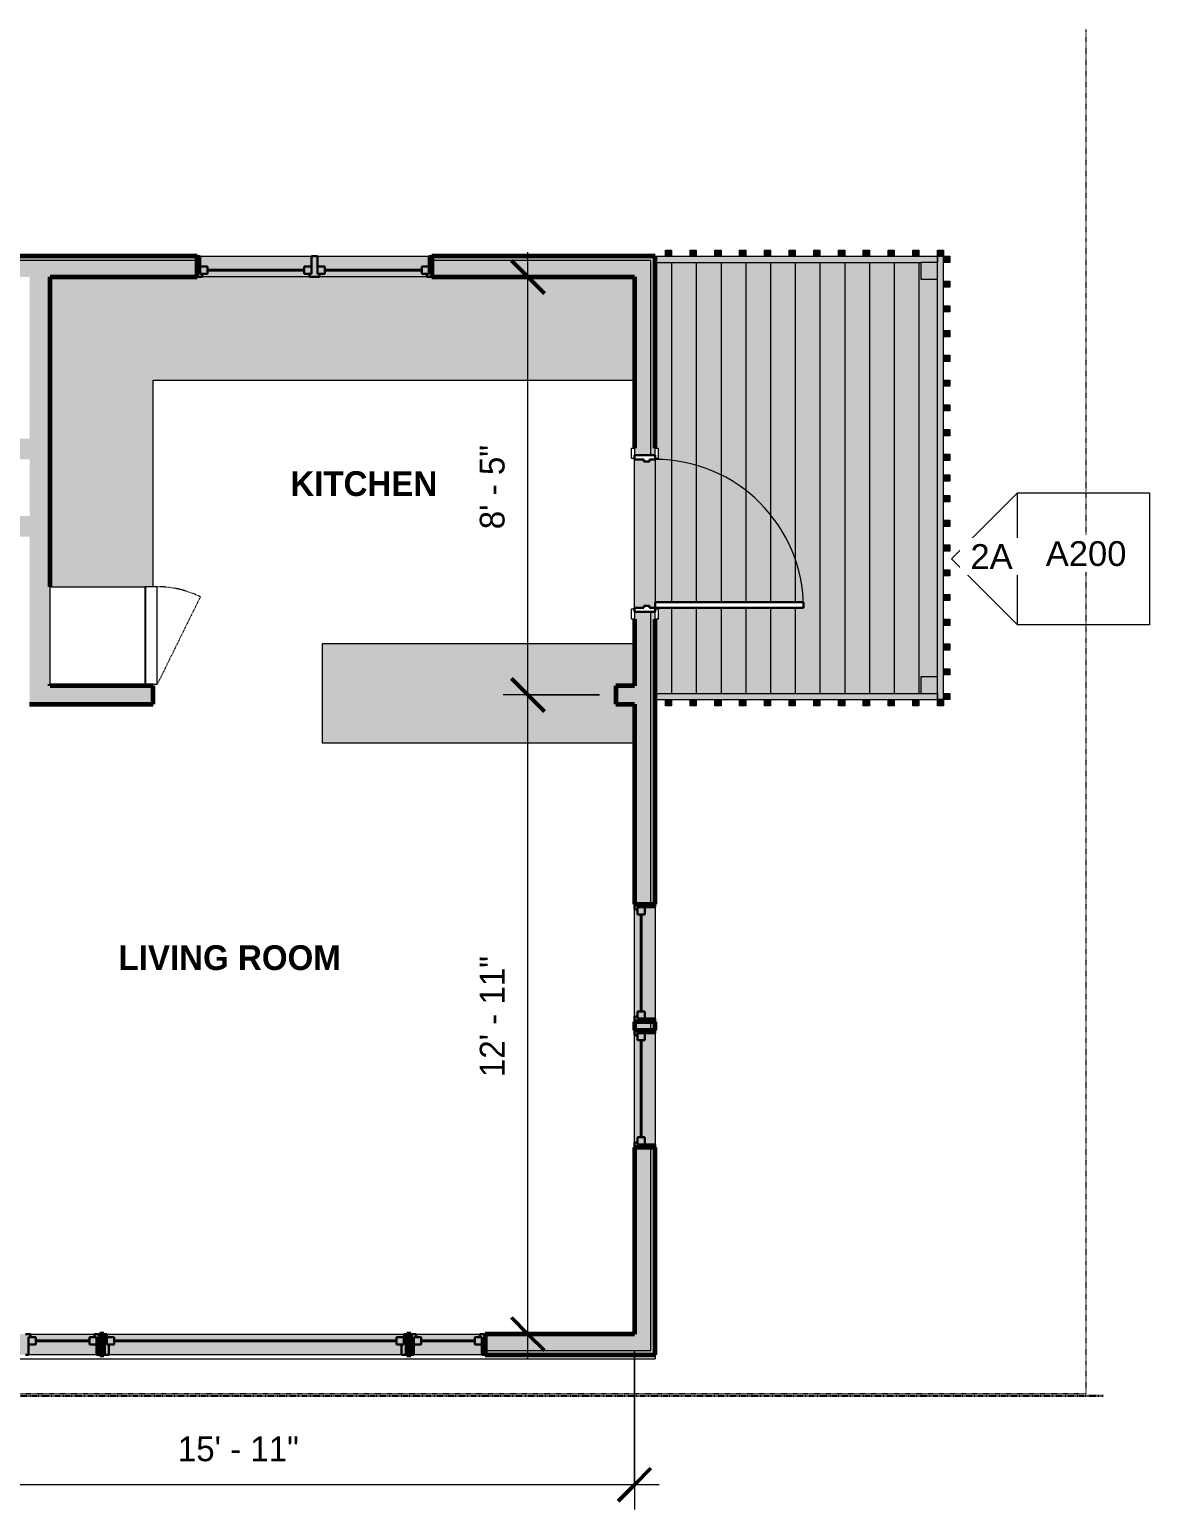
# Model space of a CAD drawing. Header units: inches. Extents: x 14 to 1007, y 923 to 1341.
# Drawn here: x 735 to 1006.7, y 977.7 to 1336.6 of the extents above; entities that cross this region are included whole.
import ezdxf

# ---------------------------------------------------------------- set-up
doc = ezdxf.new("R2010")
doc.units = ezdxf.units.IN
doc.header["$MEASUREMENT"] = 0
for name, pattern in [('Aligning Line 1_8_', [0.25, 0.125, -0.125]), ('Dash', [0.25, 0.125, -0.125]), ('Double Dash 3_8_', [1, 0.375, -0.125, 0.125, -0.125, 0.125, -0.125])]:
    doc.linetypes.add(name, pattern=pattern)
for name, color, linetype, lineweight in [('A-ANNO-DIMS', 211, 'Continuous', 9), ('A-ANNO-DIMS-64', 211, 'Continuous', 9), ('A-AREA-IDEN', 2, 'Continuous', 9), ('A-DOOR', 31, 'Continuous', 18), ('A-DOOR-1', 31, 'Continuous', 9), ('A-DOOR-2', 31, 'Continuous', 30), ('A-DOOR-FRAM', 31, 'Continuous', 30), ('A-FLOR', 192, 'Continuous', 18), ('A-GENM', 5, 'Continuous', 9), ('A-GLAZ', 151, 'Continuous', 18), ('A-GLAZ-1', 151, 'Continuous', 30), ('A-GLAZ-2', 151, 'Continuous', 40), ('A-WALL', 113, 'Continuous', 18), ('C-PROP-LINE', 91, 'Double Dash 3_8_', 30), ('G-ANNO-SYMB', 111, 'Aligning Line 1_8_', 9), ('G-ANNO-SYMB-1', 111, 'Continuous', 9), ('I-WALL', 2, 'Continuous', 18), ('I-WALL-1', 2, 'Continuous', 60), ('Q-CASE', 31, 'Continuous', 9), ('Q-SPCQ', 91, 'Continuous', 9), ('Q-SPCQ-1', 91, 'Dash', 9)]:
    doc.layers.add(name, color=color, linetype=linetype, lineweight=lineweight)
doc.styles.add('Arial', font='arial.ttf', dxfattribs={"height": 6})
doc.styles.add('Century Gothic', font='ufonts.com_century-gothic.ttf', dxfattribs={"height": 6})
doc.styles.add('Century Gothic_B', font='GOTHICB.TTF', dxfattribs={"height": 6})
doc.dimstyles.new('OD_-__1___Tolerance', dxfattribs={"dimscale": 12, "dimtxt": 6.26501, "dimasz": 0.666667, "dimexe": 0.5, "dimexo": 0.333333, "dimgap": 0.333333, "dimtad": 1, "dimdec": 0, "dimzin": 1, "dimdsep": 46, "dimlunit": 4, "dimtxsty": 'Century Gothic', "dimblk1": 'OBLIQUE', "dimblk2": 'OBLIQUE', "dimsah": 1, "dimcen": 0.09, "dimdle": 0.5, "dimazin": 0, "dimtfac": 1, "dimtdec": 4, "dimtix": 1, "dimtmove": 0, "dimatfit": 3, "dimfxl": 1, "dimtvp": 1, "dimtfill": 1, "dimfrac": 2, "dimtolj": 1, "dimtzin": 0, "dimarcsym": 2})
doc.dimstyles.new('OD_-__1___Tolerance_2', dxfattribs={"dimscale": 12, "dimtxt": 6.26501, "dimasz": 0.666667, "dimexe": 0.5, "dimexo": 0.333333, "dimgap": 0.333333, "dimtad": 1, "dimdec": 0, "dimzin": 1, "dimdsep": 46, "dimlunit": 4, "dimtxsty": 'Century Gothic', "dimblk1": 'OBLIQUE', "dimblk2": 'OBLIQUE', "dimsah": 1, "dimcen": 0.09, "dimdle": 0.5, "dimazin": 0, "dimtfac": 1, "dimtdec": 4, "dimtix": 1, "dimtmove": 0, "dimatfit": 3, "dimfxl": 1, "dimtvp": 1, "dimtfill": 1, "dimfrac": 2, "dimtolj": 1, "dimtzin": 0, "dimarcsym": 2})

# ---------------------------------------------------------------- blocks, each defined once
blk = doc.blocks.new('Door-Exterior-Single-Entry-Half Arch Glass-Wood_Clad - 36_ x 84_-771968-Existing 2nd Floor Plan')
at = {"layer": 'A-DOOR-1'}
for p, q in [((-20.75, 3.37), (-18.25, 3.37)), ((-20.75, 2.63), (-20.75, 3.37)), ((-18.25, 2.63), (-20.75, 2.63)), ((-18.25, 3.37), (-18.25, 2.63)), ((18.25, 3.37), (20.75, 3.37)), ((18.25, 2.63), (18.25, 3.37)), ((20.75, 2.63), (18.25, 2.63)), ((20.75, 3.37), (20.75, 2.63)), ((-20.75, -2.37), (-18.25, -2.37)), ((-20.75, -3.12), (-20.75, -2.37)), ((-18.25, -3.12), (-20.75, -3.12)), ((-18.25, -2.37), (-18.25, -3.12)), ((18.25, -2.37), (20.75, -2.37)), ((18.25, -3.12), (18.25, -2.37)), ((20.75, -3.12), (18.25, -3.12)), ((20.75, -2.37), (20.75, -3.12))]:
    blk.add_line(p, q, dxfattribs=at)
blk.add_arc((-18, -2.37), 36, 270, 0, dxfattribs=at)
at = {"layer": 'A-DOOR-2'}
for p, q in [((-16.63, -2.37), (-18, -2.37)), ((-18, -2.37), (-18, -38.37)), ((-16.63, -38.37), (-16.63, -2.37)), ((-18, -38.37), (-16.63, -38.37))]:
    blk.add_line(p, q, dxfattribs=at)
at = {"layer": 'A-DOOR-FRAM'}
for p, q in [((-19, 2.63), (-18, 2.63)), ((-19, -2.37), (-19, 2.63)), ((-18, 2.63), (-18, 0.38)), ((-18, 0.38), (-17.5, 0.38)), ((-17.5, 0.38), (-17.5, -1)), ((17.5, 0.38), (18, 0.38)), ((17.5, -1), (17.5, 0.38)), ((18, 2.63), (19, 2.63)), ((18, 0.38), (18, 2.63)), ((19, 2.63), (19, -2.37)), ((-18, -2.37), (-19, -2.37)), ((-18, -1), (-18, -2.37)), ((-17.5, -1), (-18, -1)), ((18, -1), (17.5, -1)), ((18, -2.37), (18, -1)), ((19, -2.37), (18, -2.37))]:
    blk.add_line(p, q, dxfattribs=at)
blk = doc.blocks.new('2 x 12 - 2 x 12-673014-Existing 2nd Floor Plan')
at = {"layer": 'A-GENM'}
for points in [[(1172.61, -889.27), (1172.61, -890.77), (1174.11, -890.77), (1174.11, -889.27)], [(1174.11, -951.27), (1174.11, -955.27), (1175.61, -955.27), (1175.61, -886.77), (1174.11, -886.77), (1174.11, -935)], [(1280.11, -955.27), (1281.61, -955.27), (1281.61, -886.77), (1280.11, -886.77), (1280.11, -951.27)], [(1281.61, -889.27), (1281.61, -890.77), (1283.11, -890.77), (1283.11, -889.27)], [(1172.61, -895.27), (1172.61, -896.77), (1174.11, -896.77), (1174.11, -895.27)], [(1281.61, -895.27), (1281.61, -896.77), (1283.11, -896.77), (1283.11, -895.27)], [(1172.61, -901.27), (1172.61, -902.77), (1174.11, -902.77), (1174.11, -901.27)], [(1281.61, -901.27), (1281.61, -902.77), (1283.11, -902.77), (1283.11, -901.27)], [(1172.61, -907.27), (1172.61, -908.77), (1174.11, -908.77), (1174.11, -907.27)], [(1281.61, -907.27), (1281.61, -908.77), (1283.11, -908.77), (1283.11, -907.27)], [(1172.61, -913.27), (1172.61, -914.77), (1174.11, -914.77), (1174.11, -913.27)], [(1281.61, -913.27), (1281.61, -914.77), (1283.11, -914.77), (1283.11, -913.27)], [(1172.61, -919.27), (1172.61, -920.77), (1174.11, -920.77), (1174.11, -919.27)], [(1281.61, -919.27), (1281.61, -920.77), (1283.11, -920.77), (1283.11, -919.27)], [(1172.61, -925.27), (1172.61, -926.77), (1174.11, -926.77), (1174.11, -925.27)], [(1281.61, -925.27), (1281.61, -926.77), (1283.11, -926.77), (1283.11, -925.27)], [(1172.61, -931.27), (1172.61, -932.77), (1174.11, -932.77), (1174.11, -931.27)], [(1281.61, -931.27), (1281.61, -932.77), (1283.11, -932.77), (1283.11, -931.27)], [(1172.61, -937.27), (1172.61, -938.77), (1174.11, -938.77), (1174.11, -937.27)], [(1281.61, -937.27), (1281.61, -938.77), (1283.11, -938.77), (1283.11, -937.27)], [(1172.61, -943.27), (1172.61, -944.77), (1174.11, -944.77), (1174.11, -943.27)], [(1281.61, -943.27), (1281.61, -944.77), (1283.11, -944.77), (1283.11, -943.27)], [(1172.61, -949.27), (1172.61, -950.77), (1174.11, -950.77), (1174.11, -949.27)], [(1281.61, -949.27), (1281.61, -950.77), (1283.11, -950.77), (1283.11, -949.27)], [(1172.61, -955.27), (1172.61, -956.77), (1174.11, -956.77), (1174.11, -955.27)], [(1174.11, -956.77), (1281.61, -956.77), (1281.61, -955.27), (1174.11, -955.27)], [(1174.11, -958.27), (1175.61, -958.27), (1175.61, -956.77), (1174.11, -956.77)], [(1180.11, -958.27), (1181.61, -958.27), (1181.61, -956.77), (1180.11, -956.77)], [(1186.11, -958.27), (1187.61, -958.27), (1187.61, -956.77), (1186.11, -956.77)], [(1192.11, -958.27), (1193.61, -958.27), (1193.61, -956.77), (1192.11, -956.77)], [(1198.11, -958.27), (1199.61, -958.27), (1199.61, -956.77), (1198.11, -956.77)], [(1204.11, -958.27), (1205.61, -958.27), (1205.61, -956.77), (1204.11, -956.77)], [(1210.11, -958.27), (1211.61, -958.27), (1211.61, -956.77), (1210.11, -956.77)], [(1216.11, -958.27), (1217.61, -958.27), (1217.61, -956.77), (1216.11, -956.77)], [(1222.11, -958.27), (1223.61, -958.27), (1223.61, -956.77), (1222.11, -956.77)], [(1227.11, -958.27), (1228.61, -958.27), (1228.61, -956.77), (1227.11, -956.77)], [(1232.11, -958.27), (1233.61, -958.27), (1233.61, -956.77), (1232.11, -956.77)], [(1238.11, -958.27), (1239.61, -958.27), (1239.61, -956.77), (1238.11, -956.77)], [(1244.11, -958.27), (1245.61, -958.27), (1245.61, -956.77), (1244.11, -956.77)], [(1250.11, -958.27), (1251.61, -958.27), (1251.61, -956.77), (1250.11, -956.77)], [(1256.11, -958.27), (1257.61, -958.27), (1257.61, -956.77), (1256.11, -956.77)], [(1262.11, -958.27), (1263.61, -958.27), (1263.61, -956.77), (1262.11, -956.77)], [(1268.11, -958.27), (1269.61, -958.27), (1269.61, -956.77), (1268.11, -956.77)], [(1274.11, -958.27), (1275.61, -958.27), (1275.61, -956.77), (1274.11, -956.77)], [(1280.11, -958.27), (1281.61, -958.27), (1281.61, -956.77), (1280.11, -956.77)], [(1281.61, -955.27), (1281.61, -956.77), (1283.11, -956.77), (1283.11, -955.27)]]:
    blk.add_hatch(color=256, dxfattribs=at).paths.add_polyline_path(points, flags=0)
h = blk.add_hatch(color=256, dxfattribs=at)
h.paths.add_polyline_path([(1175.61, -955.27), (1179.61, -955.27), (1179.61, -951.27), (1175.61, -951.27)], flags=0)
h.paths.add_polyline_path([(1276.11, -951.27), (1276.11, -955.27), (1280.11, -955.27), (1280.11, -951.27)], flags=0)
for p, q in [((1172.61, -889.27), (1174.11, -889.27)), ((1172.61, -890.77), (1172.61, -889.27)), ((1174.11, -886.77), (1174.11, -955.27)), ((1175.61, -886.77), (1175.61, -951.27)), ((1280.11, -886.77), (1280.11, -951.27)), ((1281.61, -886.77), (1281.61, -955.27)), ((1281.61, -889.27), (1283.11, -889.27)), ((1283.11, -889.27), (1283.11, -890.77)), ((1174.11, -890.77), (1172.61, -890.77)), ((1283.11, -890.77), (1281.61, -890.77)), ((1172.61, -895.27), (1174.11, -895.27)), ((1172.61, -896.77), (1172.61, -895.27)), ((1174.11, -896.77), (1172.61, -896.77)), ((1281.61, -895.27), (1283.11, -895.27)), ((1283.11, -896.77), (1281.61, -896.77)), ((1283.11, -895.27), (1283.11, -896.77)), ((1172.61, -901.27), (1174.11, -901.27)), ((1172.61, -902.77), (1172.61, -901.27)), ((1174.11, -902.77), (1172.61, -902.77)), ((1281.61, -901.27), (1283.11, -901.27)), ((1283.11, -902.77), (1281.61, -902.77)), ((1283.11, -901.27), (1283.11, -902.77)), ((1172.61, -907.27), (1174.11, -907.27)), ((1172.61, -908.77), (1172.61, -907.27)), ((1281.61, -907.27), (1283.11, -907.27)), ((1283.11, -907.27), (1283.11, -908.77)), ((1174.11, -908.77), (1172.61, -908.77)), ((1283.11, -908.77), (1281.61, -908.77)), ((1172.61, -913.27), (1174.11, -913.27)), ((1172.61, -914.77), (1172.61, -913.27)), ((1174.11, -914.77), (1172.61, -914.77)), ((1281.61, -913.27), (1283.11, -913.27)), ((1283.11, -914.77), (1281.61, -914.77)), ((1283.11, -913.27), (1283.11, -914.77)), ((1172.61, -919.27), (1174.11, -919.27)), ((1172.61, -920.77), (1172.61, -919.27)), ((1174.11, -920.77), (1172.61, -920.77)), ((1281.61, -919.27), (1283.11, -919.27)), ((1283.11, -920.77), (1281.61, -920.77)), ((1283.11, -919.27), (1283.11, -920.77)), ((1172.61, -925.27), (1174.11, -925.27)), ((1172.61, -926.77), (1172.61, -925.27)), ((1281.61, -925.27), (1283.11, -925.27)), ((1283.11, -925.27), (1283.11, -926.77)), ((1174.11, -926.77), (1172.61, -926.77)), ((1283.11, -926.77), (1281.61, -926.77)), ((1172.61, -931.27), (1174.11, -931.27)), ((1172.61, -932.77), (1172.61, -931.27)), ((1174.11, -932.77), (1172.61, -932.77)), ((1281.61, -931.27), (1283.11, -931.27)), ((1283.11, -932.77), (1281.61, -932.77)), ((1283.11, -931.27), (1283.11, -932.77)), ((1172.61, -937.27), (1174.11, -937.27)), ((1172.61, -938.77), (1172.61, -937.27)), ((1174.11, -938.77), (1172.61, -938.77)), ((1281.61, -937.27), (1283.11, -937.27)), ((1283.11, -938.77), (1281.61, -938.77)), ((1283.11, -937.27), (1283.11, -938.77)), ((1172.61, -943.27), (1174.11, -943.27)), ((1172.61, -944.77), (1172.61, -943.27)), ((1281.61, -943.27), (1283.11, -943.27)), ((1283.11, -943.27), (1283.11, -944.77)), ((1174.11, -944.77), (1172.61, -944.77)), ((1283.11, -944.77), (1281.61, -944.77)), ((1172.61, -949.27), (1174.11, -949.27)), ((1172.61, -950.77), (1172.61, -949.27)), ((1174.11, -950.77), (1172.61, -950.77)), ((1281.61, -949.27), (1283.11, -949.27)), ((1283.11, -950.77), (1281.61, -950.77)), ((1283.11, -949.27), (1283.11, -950.77)), ((1179.61, -951.27), (1175.61, -951.27)), ((1175.61, -951.27), (1175.61, -955.27)), ((1179.61, -955.27), (1179.61, -951.27)), ((1280.11, -951.27), (1276.11, -951.27)), ((1276.11, -951.27), (1276.11, -955.27)), ((1280.11, -955.27), (1280.11, -951.27)), ((1172.61, -955.27), (1174.11, -955.27)), ((1172.61, -956.77), (1172.61, -955.27)), ((1174.11, -956.77), (1172.61, -956.77)), ((1175.61, -955.27), (1174.11, -955.27)), ((1174.11, -956.77), (1174.11, -955.27)), ((1174.11, -955.27), (1175.61, -955.27)), ((1174.11, -958.27), (1174.11, -956.77)), ((1174.11, -956.77), (1281.61, -956.77)), ((1175.61, -955.27), (1179.61, -955.27)), ((1175.61, -956.77), (1175.61, -958.27)), ((1179.61, -955.27), (1276.11, -955.27)), ((1180.11, -958.27), (1180.11, -956.77)), ((1181.61, -956.77), (1181.61, -958.27)), ((1186.11, -958.27), (1186.11, -956.77)), ((1187.61, -956.77), (1187.61, -958.27)), ((1192.11, -958.27), (1192.11, -956.77)), ((1193.61, -956.77), (1193.61, -958.27)), ((1198.11, -958.27), (1198.11, -956.77)), ((1199.61, -956.77), (1199.61, -958.27)), ((1204.11, -958.27), (1204.11, -956.77)), ((1205.61, -956.77), (1205.61, -958.27)), ((1210.11, -958.27), (1210.11, -956.77)), ((1211.61, -956.77), (1211.61, -958.27)), ((1216.11, -958.27), (1216.11, -956.77)), ((1217.61, -956.77), (1217.61, -958.27)), ((1222.11, -958.27), (1222.11, -956.77)), ((1223.61, -956.77), (1223.61, -958.27)), ((1227.11, -958.27), (1227.11, -956.77)), ((1228.61, -956.77), (1228.61, -958.27)), ((1232.11, -958.27), (1232.11, -956.77)), ((1233.61, -956.77), (1233.61, -958.27)), ((1238.11, -958.27), (1238.11, -956.77)), ((1239.61, -956.77), (1239.61, -958.27)), ((1244.11, -958.27), (1244.11, -956.77)), ((1245.61, -956.77), (1245.61, -958.27)), ((1250.11, -958.27), (1250.11, -956.77)), ((1251.61, -956.77), (1251.61, -958.27)), ((1256.11, -958.27), (1256.11, -956.77)), ((1257.61, -956.77), (1257.61, -958.27)), ((1262.11, -958.27), (1262.11, -956.77)), ((1263.61, -956.77), (1263.61, -958.27)), ((1268.11, -958.27), (1268.11, -956.77)), ((1269.61, -956.77), (1269.61, -958.27)), ((1274.11, -958.27), (1274.11, -956.77)), ((1275.61, -956.77), (1275.61, -958.27)), ((1276.11, -955.27), (1280.11, -955.27)), ((1281.61, -955.27), (1280.11, -955.27)), ((1280.11, -955.27), (1281.61, -955.27)), ((1280.11, -958.27), (1280.11, -956.77)), ((1281.61, -955.27), (1283.11, -955.27)), ((1281.61, -955.27), (1281.61, -956.77)), ((1281.61, -956.77), (1281.61, -958.27)), ((1283.11, -956.77), (1281.61, -956.77)), ((1283.11, -955.27), (1283.11, -956.77)), ((1175.61, -958.27), (1174.11, -958.27)), ((1181.61, -958.27), (1180.11, -958.27)), ((1187.61, -958.27), (1186.11, -958.27)), ((1193.61, -958.27), (1192.11, -958.27)), ((1199.61, -958.27), (1198.11, -958.27)), ((1205.61, -958.27), (1204.11, -958.27)), ((1211.61, -958.27), (1210.11, -958.27)), ((1217.61, -958.27), (1216.11, -958.27)), ((1223.61, -958.27), (1222.11, -958.27)), ((1228.61, -958.27), (1227.11, -958.27)), ((1233.61, -958.27), (1232.11, -958.27)), ((1239.61, -958.27), (1238.11, -958.27)), ((1245.61, -958.27), (1244.11, -958.27)), ((1251.61, -958.27), (1250.11, -958.27)), ((1257.61, -958.27), (1256.11, -958.27)), ((1263.61, -958.27), (1262.11, -958.27)), ((1269.61, -958.27), (1268.11, -958.27)), ((1275.61, -958.27), (1274.11, -958.27)), ((1281.61, -958.27), (1280.11, -958.27))]:
    blk.add_line(p, q, dxfattribs=at)
blk = doc.blocks.new('M_Refrigerator - 600 x 660mm-691453-Existing 2nd Floor Plan')
at = {"layer": 'Q-SPCQ'}
for p, q in [((-13.93, -11.32), (-13.93, 11.66)), ((-13.93, 11.66), (9.69, 11.66)), ((9.69, 11.66), (9.69, -11.32)), ((9.69, -11.32), (-13.93, -11.32)), ((-13.93, -11.32), (-13.93, -14.32)), ((9.69, -11.32), (-13.93, -11.32)), ((9.69, -11.45), (-13.93, -11.45)), ((-13.93, -11.45), (-13.93, -14.32)), ((-13.93, -14.32), (9.69, -14.32)), ((-13.93, -14.32), (9.69, -14.32)), ((9.69, -14.32), (9.69, -11.32)), ((9.69, -14.32), (9.69, -11.45))]:
    blk.add_line(p, q, dxfattribs=at)
at = {"layer": 'Q-SPCQ-1'}
blk.add_line((7.26, -24.77), (-13.93, -14.32), dxfattribs=at)
blk.add_arc((-13.93, -14.32), 23.62, 333.7504, 0, dxfattribs=at)
blk = doc.blocks.new('Generic Models 3 - Generic Models 3-708446-Existing 2nd Floor Plan')
at = {"layer": 'A-GENM'}
for p in [(1014.24, -558.52), (1015.24, -886.77)]:
    blk.add_line(p, (1014.24, -886.77), dxfattribs=at)
blk = doc.blocks.new('Fixed with Trim - 6_  1 1_2_ x 4_-5 1_2_-767430-Existing 2nd Floor Plan')
at = {"layer": 'A-GLAZ-1'}
for p, q in [((-38.25, 2.5), (-37.5, 2.5)), ((-37.5, 0), (-37.5, 2.5)), ((-37.5, 1.75), (-37.5, 0)), ((-37.5, 1.75), (-35.75, 1.75)), ((-37.5, 0), (-35.75, 0)), ((-37.5, 0), (-37, 0)), ((-37, -2.5), (-37, 0)), ((-35.75, 1.75), (-35.75, 0)), ((32.75, 1.75), (32.75, 0)), ((34.5, 1.75), (32.75, 1.75)), ((34.5, 0), (32.75, 0)), ((34, 0), (34.5, 0)), ((34, 0), (34, -2.5)), ((34.5, 0), (34.5, 2.5)), ((35.25, 2.5), (34.5, 2.5)), ((34.5, 1.75), (34.5, 0)), ((-37, -2.5), (-38.25, -2.5)), ((34, -2.5), (35.25, -2.5))]:
    blk.add_line(p, q, dxfattribs=at)
at = {"layer": 'A-GLAZ-2'}
blk.add_line((-35.75, 0.875), (32.75, 0.875), dxfattribs=at)
blk = doc.blocks.new('M_Double Hung with Trim - 1_  6_ x 4_  5 1_2_-822688-Existing 2nd Floor Plan')
at = {"layer": 'A-GLAZ-1'}
for p, q in [((-9, 2.5), (-8.25, 2.5)), ((-8.25, -1.75), (-8.25, 2.5)), ((-8.25, 0), (-8.25, -1.75)), ((-8.25, 0), (-6.5, 0)), ((-6.5, 0), (-6.5, -1.75)), ((6.5, 0), (6.5, -1.75)), ((8.25, 0), (6.5, 0)), ((8.25, -1.75), (8.25, 2.5)), ((9, 2.5), (8.25, 2.5)), ((8.25, 0), (8.25, -1.75)), ((-7.75, -2.5), (-9, -2.5)), ((-8.25, -1.75), (-6.5, -1.75)), ((-8.25, -1.75), (-7.75, -1.75)), ((-7.75, -2.5), (-7.75, -1.75)), ((8.25, -1.75), (6.5, -1.75)), ((7.75, -1.75), (8.25, -1.75)), ((7.75, -1.75), (7.75, -2.5)), ((7.75, -2.5), (9, -2.5))]:
    blk.add_line(p, q, dxfattribs=at)
at = {"layer": 'A-GLAZ-2'}
blk.add_line((-6.5, -0.87), (6.5, -0.87), dxfattribs=at)
blk = doc.blocks.new('M_Double Hung with Trim - 57_ x 54_ _ 23_ b-822682-Existing 2nd Floor Plan')
at = {"layer": 'A-GLAZ-1'}
for p, q in [((-13, 2.5), (-14.25, 2.5)), ((-13.5, 1.75), (-11.75, 1.75)), ((-13.5, 0), (-13.5, 1.75)), ((-13.5, 1.75), (-13, 1.75)), ((-13.5, 1.75), (-13.5, -2.5)), ((-13, 2.5), (-13, 1.75)), ((-11.75, 0), (-11.75, 1.75)), ((11.75, 0), (11.75, 1.75)), ((13.5, 1.75), (11.75, 1.75)), ((13, 2.5), (14.25, 2.5)), ((13, 1.75), (13, 2.5)), ((13, 1.75), (13.5, 1.75)), ((13.5, 0), (13.5, 1.75)), ((13.5, 1.75), (13.5, -2.5)), ((-14.25, -2.5), (-13.5, -2.5)), ((-13.5, 0), (-11.75, 0)), ((13.5, 0), (11.75, 0)), ((14.25, -2.5), (13.5, -2.5))]:
    blk.add_line(p, q, dxfattribs=at)
at = {"layer": 'A-GLAZ-2'}
blk.add_line((-11.75, 0.87), (11.75, 0.87), dxfattribs=at)
blk = doc.blocks.new('Generic Models 4 - Generic Models 1-784703-Existing 2nd Floor Plan')
at = {"layer": 'Q-CASE'}
blk.add_hatch(color=256, dxfattribs=at).paths.add_polyline_path([(1201.48, -740.02), (1201.48, -765.02), (1251.61, -765.02), (1251.61, -881.77), (1276.61, -881.77), (1276.61, -740.02), (1206.4, -740.02)], flags=0)
for p, q in [((1201.48, -765.02), (1251.61, -765.02)), ((1251.61, -765.02), (1251.61, -881.77)), ((1276.61, -832.64), (1276.61, -775.64))]:
    blk.add_line(p, q, dxfattribs=at)
blk = doc.blocks.new('Generic Models 5 - Generic Models 1-784751-Existing 2nd Floor Plan')
at = {"layer": 'Q-CASE'}
blk.add_hatch(color=256, dxfattribs=at).paths.add_polyline_path([(1163.61, -806.02), (1163.61, -881.77), (1172.99, -881.77), (1172.99, -877.27), (1177.49, -877.27), (1177.49, -881.77), (1187.61, -881.77), (1187.61, -806.02)], flags=0)
for p, q in [((1163.61, -806.02), (1163.61, -881.77)), ((1187.61, -806.02), (1163.61, -806.02)), ((1187.61, -881.77), (1187.61, -806.02))]:
    blk.add_line(p, q, dxfattribs=at)
blk = doc.blocks.new('Family - ___-731760-Existing 2nd Floor Plan')
at = {"layer": 'C-PROP-LINE'}
blk.add_line((1005.24, -995.44), (1005.24, -66.29), dxfattribs=at)
blk = doc.blocks.new('Elevation - Detail Number-151647-Existing 2nd Floor Plan')
at = {"layer": 'G-ANNO-SYMB-1'}
for p, q in [((-0.25, -0.25), (-0.25, 0.25)), ((-0.25, 0.25), (0.25, 0.25)), ((0.25, 0.25), (0.25, -0.25)), ((0.25, -0.25), (-0.25, -0.25))]:
    blk.add_line(p, q, dxfattribs=at)
blk = doc.blocks.new('Elevation - Detail Number-151370-Existing 2nd Floor Plan')
at = {"layer": 'G-ANNO-SYMB-1'}
for p, q in [((0, 0.25), (-0.25, 0)), ((0.25, 0), (0, 0.25)), ((-0.25, 0), (0.25, 0))]:
    blk.add_line(p, q, dxfattribs=at)
blk = doc.blocks.new('DIMBLOCK1-Existing 2nd Floor Plan')
at = {"layer": 'A-ANNO-DIMS-64'}
for p, q in [((881.77, 1016.24), (881.77, 977.73)), ((881.77, 983.73), (881.77, 1016.24)), ((690.52, 1013.74), (690.52, 977.73)), ((690.52, 983.73), (690.52, 1013.74)), ((887.77, 983.73), (690.52, 983.73))]:
    blk.add_line(p, q, dxfattribs=at)
at = {"layer": 'A-ANNO-DIMS-64', "lineweight": 50}
for p, q in [((690.52, 983.73), (694.52, 987.73)), ((881.77, 983.73), (885.77, 987.73)), ((690.52, 983.73), (686.52, 979.73)), ((881.77, 983.73), (877.77, 979.73))]:
    blk.add_line(p, q, dxfattribs=at)
at = {"layer": 'A-ANNO-DIMS-64', "color": 0, "insert": (770.98, 995.42), "char_height": 6, "width": 36.3967, "attachment_point": 1, "line_spacing_factor": 0.984502, "style": 'Century Gothic', "bg_fill": 3, "box_fill_scale": 1.25, "bg_fill_color": 256, "bg_fill_true_color": 13158600, "bg_fill_transparency": 0}
blk.add_mtext('15\' - 11"', dxfattribs=at)
blk = doc.blocks.new('_Oblique')
at = {"color": 0, "linetype": 'ByBlock', "lineweight": -2}
blk.add_line((-0.5, -0.5), (0.5, 0.5), dxfattribs=at)
blk = doc.blocks.new('DIMBLOCK14-Existing 2nd Floor Plan')
at = {"layer": 'A-ANNO-DIMS-64', "lineweight": 50}
for p, q in [((855.93, 1175.24), (851.93, 1179.24)), ((855.93, 1175.24), (859.93, 1171.24)), ((855.93, 1020.24), (851.93, 1024.24)), ((855.93, 1020.24), (859.93, 1016.24))]:
    blk.add_line(p, q, dxfattribs=at)
at = {"layer": 'A-ANNO-DIMS-64'}
for p, q in [((873.27, 1175.24), (849.93, 1175.24)), ((855.93, 1014.24), (855.93, 1175.24)), ((855.93, 1175.24), (873.27, 1175.24)), ((854.27, 1020.24), (861.93, 1020.24)), ((855.93, 1020.24), (854.27, 1020.24))]:
    blk.add_line(p, q, dxfattribs=at)
at = {"layer": 'A-ANNO-DIMS-64', "color": 0, "insert": (844.24, 1082.57), "char_height": 6, "width": 36.3967, "attachment_point": 1, "rotation": 90, "line_spacing_factor": 0.984502, "style": 'Century Gothic', "bg_fill": 3, "box_fill_scale": 1.25, "bg_fill_color": 256, "bg_fill_true_color": 13158600, "bg_fill_transparency": 0}
blk.add_mtext('12\' - 11"', dxfattribs=at)
blk = doc.blocks.new('DIMBLOCK15-Existing 2nd Floor Plan')
at = {"layer": 'A-ANNO-DIMS-64'}
for p, q in [((855.93, 1175.24), (855.93, 1282.61)), ((854.27, 1276.61), (861.93, 1276.61)), ((855.93, 1276.61), (854.27, 1276.61)), ((873.27, 1175.24), (849.93, 1175.24)), ((855.93, 1175.24), (873.27, 1175.24))]:
    blk.add_line(p, q, dxfattribs=at)
at = {"layer": 'A-ANNO-DIMS-64', "lineweight": 50}
for p, q in [((855.93, 1276.61), (851.93, 1280.61)), ((855.93, 1276.61), (859.93, 1272.61)), ((855.93, 1175.24), (851.93, 1179.24)), ((855.93, 1175.24), (859.93, 1171.24))]:
    blk.add_line(p, q, dxfattribs=at)
at = {"layer": 'A-ANNO-DIMS-64', "color": 0, "insert": (844.24, 1215.43), "char_height": 6, "width": 25.1794, "attachment_point": 1, "rotation": 90, "line_spacing_factor": 0.984502, "style": 'Century Gothic', "bg_fill": 3, "box_fill_scale": 1.25, "bg_fill_color": 256, "bg_fill_true_color": 13158600, "bg_fill_transparency": 0}
blk.add_mtext('8\' - 5"', dxfattribs=at)

msp = doc.modelspace()

# ---------------------------------------------------------------- hatches: boundary and pattern name
at = {"layer": 'A-FLOR'}
h = msp.add_hatch(color=256, dxfattribs=at)
h.paths.add_polyline_path([(887.52, 1175.61), (890.77, 1175.61), (890.77, 1196.36), (886.77, 1196.36), (886.77, 1196.11), (887.52, 1196.11), (887.52, 1193.61), (886.77, 1193.61), (886.77, 1175.61)], flags=0)
h.paths.add_polyline_path([(886.77, 1197.74), (890.77, 1197.74), (890.77, 1280.11), (886.77, 1280.11), (886.77, 1235.11), (887.52, 1235.11), (887.52, 1232.61), (886.77, 1232.61), (886.77, 1206.4)], flags=0)
h = msp.add_hatch(color=256, dxfattribs=at)
h.paths.add_polyline_path([(896.77, 1175.61), (896.77, 1196.36), (890.77, 1196.36), (890.77, 1175.61)], flags=0)
h.paths.add_polyline_path([(896.77, 1197.74), (896.77, 1280.11), (890.77, 1280.11), (890.77, 1197.74)], flags=0)
h = msp.add_hatch(color=256, dxfattribs=at)
h.paths.add_polyline_path([(902.77, 1175.61), (902.77, 1196.36), (896.77, 1196.36), (896.77, 1175.61)], flags=0)
h.paths.add_polyline_path([(902.77, 1197.74), (902.77, 1280.11), (896.77, 1280.11), (896.77, 1197.74)], flags=0)
h = msp.add_hatch(color=256, dxfattribs=at)
h.paths.add_polyline_path([(908.77, 1175.61), (908.77, 1196.36), (902.77, 1196.36), (902.77, 1175.61)], flags=0)
h.paths.add_polyline_path([(908.77, 1197.74), (908.77, 1280.11), (902.77, 1280.11), (902.77, 1197.74)], flags=0)
h = msp.add_hatch(color=256, dxfattribs=at)
h.paths.add_polyline_path([(914.77, 1175.61), (914.77, 1196.36), (908.77, 1196.36), (908.77, 1175.61)], flags=0)
h.paths.add_polyline_path([(914.77, 1197.74), (914.77, 1280.11), (908.77, 1280.11), (908.77, 1197.74)], flags=0)
h = msp.add_hatch(color=256, dxfattribs=at)
h.paths.add_polyline_path([(920.77, 1175.61), (920.77, 1196.36), (914.77, 1196.36), (914.77, 1175.61)], flags=0)
h.paths.add_polyline_path([(920.77, 1197.74), (920.77, 1280.11), (914.77, 1280.11), (914.77, 1197.74)], flags=0)
for points in [[(922.77, 1175.61), (926.77, 1175.61), (926.77, 1280.11), (920.77, 1280.11), (920.77, 1197.74), (922.77, 1197.74), (922.77, 1196.36), (920.77, 1196.36), (920.77, 1175.61)], [(926.77, 1175.61), (932.77, 1175.61), (932.77, 1280.11), (926.77, 1280.11), (926.77, 1206.4)], [(938.77, 1175.61), (938.77, 1280.11), (932.77, 1280.11), (932.77, 1175.61), (935, 1175.61)], [(938.77, 1175.61), (944.77, 1175.61), (944.77, 1280.11), (938.77, 1280.11), (938.77, 1249.8)], [(944.77, 1175.61), (950.77, 1175.61), (950.77, 1280.11), (944.77, 1280.11), (944.77, 1249.8)], [(951.27, 1175.61), (951.27, 1179.61), (955.27, 1179.61), (955.27, 1276.11), (951.27, 1276.11), (951.27, 1280.11), (950.77, 1280.11), (950.77, 1175.61), (950.9, 1175.61)]]:
    msp.add_hatch(color=256, dxfattribs=at).paths.add_polyline_path(points, flags=0)
at = {"layer": 'I-WALL'}
h = msp.add_hatch(color=256, dxfattribs=at)
h.paths.add_polyline_path([(832.64, 1280.61), (885.77, 1280.61), (885.77, 1281.61), (832.64, 1281.61)], flags=0)
h.paths.add_polyline_path([(753.67, 1280.61), (775.64, 1280.61), (775.64, 1281.61), (708.77, 1281.61), (708.77, 1280.61)], flags=0)
h.paths.add_polyline_path([(684.77, 1280.61), (684.77, 1281.61), (618.02, 1281.61), (618.02, 1280.61), (663.01, 1280.61)], flags=0)
h.paths.add_polyline_path([(594.02, 1280.61), (594.02, 1281.61), (483.39, 1281.61), (483.39, 1280.61), (511.91, 1280.61)], flags=0)
h.paths.add_polyline_path([(448.39, 1280.61), (448.39, 1281.61), (339.14, 1281.61), (339.14, 1280.61), (391.02, 1280.61)], flags=0)
h.paths.add_polyline_path([(310.39, 1280.61), (310.39, 1281.61), (77.77, 1281.61), (77.77, 1280.61), (270.14, 1280.61)], flags=0)
for points in [[(832.64, 1276.61), (832.64, 1281.61), (775.64, 1281.61), (775.64, 1276.61), (804.14, 1276.61)], [(740.02, 1177.49), (740.02, 1276.61), (735.02, 1276.61), (735.02, 1177.49)], [(723.45, 1232.36), (735.02, 1232.36), (735.02, 1237.36), (722.02, 1237.36), (722.02, 1236.24), (721.27, 1236.24), (721.27, 1232.36)], [(881.77, 1196.36), (884.02, 1196.36), (884.02, 1196.86), (885.39, 1196.86), (885.39, 1196.36), (886.77, 1196.36), (886.77, 1232.36), (885.39, 1232.36), (885.39, 1231.86), (884.02, 1231.86), (884.02, 1232.36), (881.77, 1232.36), (881.77, 1196.86)], [(735.02, 1172.99), (765.02, 1172.99), (765.02, 1177.49), (735.02, 1177.49)], [(881.77, 1172.99), (881.77, 1177.49), (877.27, 1177.49), (877.27, 1172.99)], [(881.77, 1095.99), (886.77, 1095.99), (886.77, 1124.49), (881.77, 1124.49), (881.77, 1104.01)], [(886.77, 1065.49), (886.77, 1093.99), (881.77, 1093.99), (881.77, 1065.49), (885.77, 1065.49)], [(752.02, 1015.24), (752.02, 1020.24), (734.02, 1020.24), (734.02, 1015.24), (744.27, 1015.24)], [(826.52, 1015.24), (826.52, 1020.24), (753.02, 1020.24), (753.02, 1015.24), (753.67, 1015.24)], [(836.45, 1015.24), (845.52, 1015.24), (845.52, 1020.24), (827.52, 1020.24), (827.52, 1015.24)]]:
    msp.add_hatch(color=256, dxfattribs=at).paths.add_polyline_path(points, flags=0)
h = msp.add_hatch(color=256, dxfattribs=at)
h.paths.add_polyline_path([(886.77, 1016.24), (886.77, 1065.49), (885.77, 1065.49), (885.77, 1016.24)], flags=0)
h.paths.add_polyline_path([(885.77, 1093.99), (886.77, 1093.99), (886.77, 1095.99), (885.77, 1095.99)], flags=0)
h.paths.add_polyline_path([(886.77, 1124.49), (886.77, 1195.36), (885.77, 1195.36), (885.77, 1124.49)], flags=0)
h.paths.add_polyline_path([(886.77, 1233.36), (886.77, 1281.61), (885.77, 1281.61), (885.77, 1233.36)], flags=0)
h = msp.add_hatch(color=256, dxfattribs=at)
h.paths.add_polyline_path([(881.77, 1276.61), (881.77, 1280.61), (832.64, 1280.61), (832.64, 1276.61), (874.56, 1276.61)], flags=0)
h.paths.add_polyline_path([(775.64, 1276.61), (775.64, 1280.61), (708.77, 1280.61), (708.77, 1276.61), (753.67, 1276.61)], flags=0)
h.paths.add_polyline_path([(684.77, 1276.61), (684.77, 1280.61), (618.02, 1280.61), (618.02, 1276.61), (663.01, 1276.61)], flags=0)
h.paths.add_polyline_path([(575.77, 1276.61), (594.02, 1276.61), (594.02, 1280.61), (483.39, 1280.61), (483.39, 1276.61), (511.91, 1276.61)], flags=0)
h.paths.add_polyline_path([(448.39, 1276.61), (448.39, 1280.61), (339.14, 1280.61), (339.14, 1276.61), (424.01, 1276.61)], flags=0)
h.paths.add_polyline_path([(310.39, 1276.61), (310.39, 1280.61), (78.77, 1280.61), (78.77, 1276.61), (270.14, 1276.61)], flags=0)
h = msp.add_hatch(color=256, dxfattribs=at)
h.paths.add_polyline_path([(885.77, 1020.24), (885.77, 1065.49), (881.77, 1065.49), (881.77, 1020.24)], flags=0)
h.paths.add_polyline_path([(885.77, 1093.99), (885.77, 1095.99), (881.77, 1095.99), (881.77, 1093.99)], flags=0)
h.paths.add_polyline_path([(885.77, 1124.49), (885.77, 1195.36), (881.77, 1195.36), (881.77, 1124.49)], flags=0)
h.paths.add_polyline_path([(881.77, 1233.36), (885.77, 1233.36), (885.77, 1280.61), (881.77, 1280.61), (881.77, 1235.11)], flags=0)
h = msp.add_hatch(color=256, dxfattribs=at)
h.paths.add_polyline_path([(678.12, 1213.61), (691.08, 1213.61), (691.08, 1218.61), (663.04, 1218.61), (673.15, 1213.61)], flags=0)
h.paths.add_polyline_path([(735.02, 1213.61), (735.02, 1218.61), (713.95, 1218.61), (713.95, 1213.61), (723.45, 1213.61)], flags=0)
h = msp.add_hatch(color=256, dxfattribs=at)
h.paths.add_polyline_path([(827.52, 1016.24), (827.52, 1020.24), (826.52, 1020.24), (826.52, 1016.24)], flags=0)
h.paths.add_polyline_path([(885.77, 1016.24), (885.77, 1020.24), (845.52, 1020.24), (845.52, 1016.24)], flags=0)
h.paths.add_polyline_path([(734.02, 1016.24), (734.02, 1020.24), (652.27, 1020.24), (652.27, 1016.24)], flags=0)
h.paths.add_polyline_path([(753.02, 1016.24), (753.02, 1020.24), (752.02, 1020.24), (752.02, 1016.24)], flags=0)
h.paths.add_polyline_path([(595.27, 1016.24), (595.27, 1020.24), (490.27, 1020.24), (490.27, 1016.24), (511.91, 1016.24)], flags=0)
h.paths.add_polyline_path([(461.27, 1016.24), (461.27, 1020.24), (392.27, 1020.24), (392.27, 1016.24)], flags=0)
h.paths.add_polyline_path([(309.77, 1016.24), (309.77, 1020.24), (188.27, 1020.24), (188.27, 1016.24), (270.14, 1016.24)], flags=0)
h.paths.add_polyline_path([(363.27, 1016.24), (363.27, 1020.24), (338.77, 1020.24), (338.77, 1016.24)], flags=0)
h.paths.add_polyline_path([(159.27, 1016.24), (159.27, 1020.24), (78.77, 1020.24), (78.77, 1016.24), (149.25, 1016.24)], flags=0)
h = msp.add_hatch(color=256, dxfattribs=at)
h.paths.add_polyline_path([(826.52, 1015.24), (827.52, 1015.24), (827.52, 1016.24), (826.52, 1016.24)], flags=0)
h.paths.add_polyline_path([(845.52, 1015.24), (886.77, 1015.24), (886.77, 1016.24), (845.52, 1016.24)], flags=0)
h.paths.add_polyline_path([(753.02, 1015.24), (753.02, 1016.24), (752.02, 1016.24), (752.02, 1015.24)], flags=0)
h.paths.add_polyline_path([(734.02, 1015.24), (734.02, 1016.24), (652.27, 1016.24), (652.27, 1015.24)], flags=0)
h.paths.add_polyline_path([(595.27, 1015.24), (595.27, 1016.24), (490.27, 1016.24), (490.27, 1015.24), (511.91, 1015.24)], flags=0)
h.paths.add_polyline_path([(461.27, 1015.24), (461.27, 1016.24), (392.27, 1016.24), (392.27, 1015.24)], flags=0)
h.paths.add_polyline_path([(338.77, 1015.24), (363.27, 1015.24), (363.27, 1016.24), (338.77, 1016.24)], flags=0)
h.paths.add_polyline_path([(309.77, 1015.24), (309.77, 1016.24), (188.27, 1016.24), (188.27, 1015.24), (270.14, 1015.24)], flags=0)
h.paths.add_polyline_path([(159.27, 1015.24), (159.27, 1016.24), (77.77, 1016.24), (77.77, 1015.24), (149.25, 1015.24)], flags=0)

# ---------------------------------------------------------------- linework, layer by layer
at = {"layer": 'A-FLOR'}
for p, q in [((890.77, 1280.11), (890.77, 1197.74)), ((896.77, 1280.11), (896.77, 1197.74)), ((902.77, 1280.11), (902.77, 1197.74)), ((908.77, 1280.11), (908.77, 1197.74)), ((914.77, 1280.11), (914.77, 1197.74)), ((920.77, 1280.11), (920.77, 1197.74)), ((926.77, 1280.11), (926.77, 1175.61)), ((932.77, 1280.11), (932.77, 1175.61)), ((938.77, 1280.11), (938.77, 1175.61)), ((944.77, 1280.11), (944.77, 1175.61)), ((950.77, 1280.11), (950.77, 1175.61)), ((890.77, 1196.36), (890.77, 1175.61)), ((896.77, 1196.36), (896.77, 1175.61)), ((902.77, 1196.36), (902.77, 1175.61)), ((908.77, 1196.36), (908.77, 1175.61)), ((914.77, 1196.36), (914.77, 1175.61)), ((920.77, 1196.36), (920.77, 1175.61))]:
    msp.add_line(p, q, dxfattribs=at)
at = {"layer": 'A-WALL'}
for p, q in [((775.64, 1280.61), (708.77, 1280.61)), ((885.77, 1280.61), (832.64, 1280.61)), ((885.77, 1233.36), (885.77, 1280.61)), ((885.77, 1124.49), (885.77, 1195.36)), ((885.77, 1093.99), (885.77, 1095.99)), ((885.77, 1016.24), (885.77, 1065.49)), ((752.02, 1016.24), (753.02, 1016.24)), ((826.52, 1016.24), (827.52, 1016.24)), ((845.52, 1016.24), (885.77, 1016.24))]:
    msp.add_line(p, q, dxfattribs=at)
at = {"layer": 'G-ANNO-SYMB'}
for p, q in [((991.23, 1336.59), (991.23, 1005.8)), ((991.23, 1005.8), (48.81, 1005.8))]:
    msp.add_line(p, q, dxfattribs=at)
at = {"layer": 'I-WALL'}
for p, q in [((775.64, 1281.61), (832.64, 1281.61)), ((832.64, 1276.61), (775.64, 1276.61)), ((881.77, 1196.36), (881.77, 1232.36)), ((886.77, 1232.36), (886.77, 1197.74)), ((881.77, 1095.99), (881.77, 1124.49)), ((886.77, 1124.49), (886.77, 1095.99)), ((881.77, 1065.49), (881.77, 1093.99)), ((886.77, 1093.99), (886.77, 1065.49)), ((734.02, 1020.24), (752.02, 1020.24)), ((753.02, 1020.24), (826.52, 1020.24)), ((827.52, 1020.24), (845.52, 1020.24)), ((752.02, 1015.24), (734.02, 1015.24)), ((826.52, 1015.24), (753.02, 1015.24)), ((845.52, 1015.24), (827.52, 1015.24))]:
    msp.add_line(p, q, dxfattribs=at)
at = {"layer": 'I-WALL-1'}
for p, q in [((775.64, 1281.61), (708.77, 1281.61)), ((775.64, 1276.61), (775.64, 1281.61)), ((886.77, 1281.61), (832.64, 1281.61)), ((832.64, 1281.61), (832.64, 1276.61)), ((886.77, 1235.11), (886.77, 1281.61)), ((740.02, 1276.61), (775.64, 1276.61)), ((740.02, 1201.48), (740.02, 1276.61)), ((832.64, 1276.61), (881.77, 1276.61)), ((881.77, 1276.61), (881.77, 1235.11)), ((881.77, 1193.61), (881.77, 1177.49)), ((886.77, 1124.49), (886.77, 1193.61)), ((740.02, 1177.49), (740.02, 1177.86)), ((765.02, 1177.49), (740.02, 1177.49)), ((765.02, 1172.99), (765.02, 1177.49)), ((881.77, 1177.49), (877.27, 1177.49)), ((877.27, 1177.49), (877.27, 1172.99)), ((735.02, 1172.99), (765.02, 1172.99)), ((877.27, 1172.99), (881.77, 1172.99)), ((881.77, 1172.99), (881.77, 1124.49)), ((881.77, 1124.49), (886.77, 1124.49)), ((881.77, 1095.99), (881.77, 1093.99)), ((886.77, 1095.99), (881.77, 1095.99)), ((886.77, 1093.99), (886.77, 1095.99)), ((881.77, 1093.99), (886.77, 1093.99)), ((881.77, 1065.49), (881.77, 1020.24)), ((886.77, 1065.49), (881.77, 1065.49)), ((886.77, 1015.24), (886.77, 1065.49)), ((753.02, 1020.24), (752.02, 1020.24)), ((752.02, 1020.24), (752.02, 1015.24)), ((753.02, 1015.24), (753.02, 1020.24)), ((827.52, 1020.24), (826.52, 1020.24)), ((826.52, 1020.24), (826.52, 1015.24)), ((827.52, 1015.24), (827.52, 1020.24)), ((881.77, 1020.24), (845.52, 1020.24)), ((845.52, 1020.24), (845.52, 1015.24)), ((752.02, 1015.24), (753.02, 1015.24)), ((826.52, 1015.24), (827.52, 1015.24)), ((845.52, 1015.24), (886.77, 1015.24))]:
    msp.add_line(p, q, dxfattribs=at)

# ---------------------------------------------------------------- block references
at = {"layer": 'A-DOOR', "rotation": 89.9999999999999}
msp.add_blockref('Door-Exterior-Single-Entry-Half Arch Glass-Wood_Clad - 36_ x 84_-771968-Existing 2nd Floor Plan', (884.39, 1214.36), dxfattribs=at)
at = {"layer": 'A-GENM', "rotation": 89.9999999999999}
for name in ['Generic Models 3 - Generic Models 3-708446-Existing 2nd Floor Plan', '2 x 12 - 2 x 12-673014-Existing 2nd Floor Plan']:
    msp.add_blockref(name, (0, 0), dxfattribs=at)
at = {"layer": 'A-GLAZ'}
for name, p, rotation in [('M_Double Hung with Trim - 57_ x 54_ _ 23_ b-822682-Existing 2nd Floor Plan', (789.89, 1279.11), 180), ('M_Double Hung with Trim - 57_ x 54_ _ 23_ b-822682-Existing 2nd Floor Plan', (818.39, 1279.11), 180), ('M_Double Hung with Trim - 57_ x 54_ _ 23_ b-822682-Existing 2nd Floor Plan', (884.27, 1110.24), 89.9999999999999), ('M_Double Hung with Trim - 57_ x 54_ _ 23_ b-822682-Existing 2nd Floor Plan', (884.27, 1079.74), 89.9999999999999), ('M_Double Hung with Trim - 1_  6_ x 4_  5 1_2_-822688-Existing 2nd Floor Plan', (743.02, 1017.74), 180), ('M_Double Hung with Trim - 1_  6_ x 4_  5 1_2_-822688-Existing 2nd Floor Plan', (836.52, 1017.74), 180)]:
    msp.add_blockref(name, p, dxfattribs=dict(at, rotation=rotation))
msp.add_blockref('Fixed with Trim - 6_  1 1_2_ x 4_-5 1_2_-767430-Existing 2nd Floor Plan', (791.27, 1017.74), dxfattribs=at)
at = {"layer": 'C-PROP-LINE', "rotation": 89.9999999999999}
msp.add_blockref('Family - ___-731760-Existing 2nd Floor Plan', (0, 0), dxfattribs=at)
at = {"layer": 'G-ANNO-SYMB-1', "xscale": 63.99999999999997, "yscale": 63.99999999999997, "zscale": 63.99999999999997, "rotation": 90.00000000000026}
for name, p in [('Elevation - Detail Number-151370-Existing 2nd Floor Plan', (974.69, 1208.24)), ('Elevation - Detail Number-151647-Existing 2nd Floor Plan', (990.69, 1208.24))]:
    msp.add_blockref(name, p, dxfattribs=at)
at = {"layer": 'Q-CASE', "rotation": 89.9999999999999}
for name in ['Generic Models 4 - Generic Models 1-784703-Existing 2nd Floor Plan', 'Generic Models 5 - Generic Models 1-784751-Existing 2nd Floor Plan']:
    msp.add_blockref(name, (0, 0), dxfattribs=at)
at = {"layer": 'Q-SPCQ', "rotation": 89.9999999999999}
msp.add_blockref('M_Refrigerator - 600 x 660mm-691453-Existing 2nd Floor Plan', (751.68, 1191.79), dxfattribs=at)

# ---------------------------------------------------------------- texts
at = {"layer": 'A-AREA-IDEN', "char_height": 6, "attachment_point": 2, "line_spacing_factor": 0.984502, "style": 'Century Gothic_B'}
for s, insert, width in [('KITCHEN', (816.1, 1229.49), 40.2951), ('LIVING ROOM', (783.56, 1114.54), 67.2086)]:
    msp.add_mtext(s, dxfattribs=dict(at, insert=insert, width=width))

# ---------------------------------------------------------------- next in the draw order: texts
at = {"layer": 'G-ANNO-SYMB-1', "char_height": 6, "attachment_point": 2, "line_spacing_factor": 0.941778, "style": 'Arial', "bg_fill": 3, "box_fill_scale": 1.25, "bg_fill_color": 256, "bg_fill_true_color": 13158600, "bg_fill_transparency": 0}
for s, insert, width in [('2A', (968.39, 1211.81), 12.2674), ('A200', (991.33, 1212.53), 23.433)]:
    msp.add_mtext(s, dxfattribs=dict(at, insert=insert, width=width))

# ---------------------------------------------------------------- next in the draw order: dimensions: what is measured, and where the dimension line sits
at = {"layer": 'A-ANNO-DIMS'}
dim = msp.add_linear_dim(base=(690.52, 983.73), p1=(881.77, 1020.24), p2=(690.52, 1017.74), dimstyle='OD_-__1___Tolerance', override={"dimpost": '<>', "dimfxl": 191.266339}, dxfattribs=at)
dim.commit()
dim.dimension.update_dxf_attribs({"geometry": 'DIMBLOCK1-Existing 2nd Floor Plan', "text_midpoint": (786.14, 990.81)})

# ---------------------------------------------------------------- next in the draw order: dimensions: what is measured, and where the dimension line sits
dim = msp.add_linear_dim(base=(855.93, 1175.24), p1=(850.27, 1020.24), p2=(877.27, 1175.24), angle=90, dimstyle='OD_-__1___Tolerance', override={"dimpost": '<>', "dimfxl": 157.333018}, dxfattribs=at)
dim.commit()
dim.dimension.update_dxf_attribs({"geometry": 'DIMBLOCK14-Existing 2nd Floor Plan', "text_midpoint": (848.85, 1097.74)})

# ---------------------------------------------------------------- next in the draw order: dimensions: what is measured, and where the dimension line sits
dim = msp.add_linear_dim(base=(855.93, 1276.61), p1=(877.27, 1175.24), p2=(850.27, 1276.61), angle=90, dimstyle='OD_-__1___Tolerance_2', override={"dimpost": '<>', "dimfxl": 104.907431}, dxfattribs=at)
dim.commit()
dim.dimension.update_dxf_attribs({"geometry": 'DIMBLOCK15-Existing 2nd Floor Plan', "text_midpoint": (848.78, 1225.93)})

doc.saveas('drawing.dxf')
